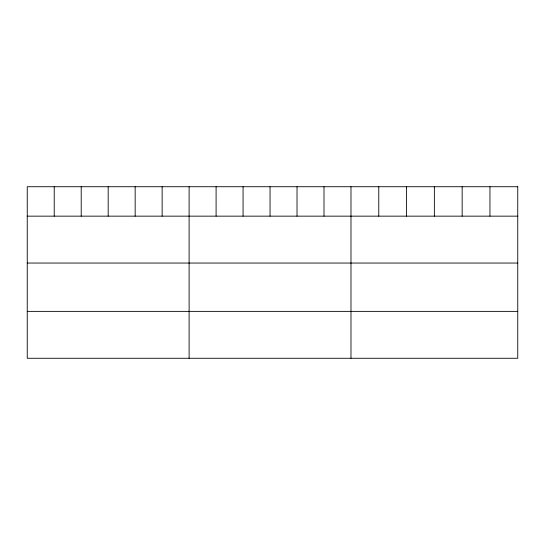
<?xml version="1.0" encoding="UTF-8"?>
<svg xmlns="http://www.w3.org/2000/svg" width="545" height="545" viewBox="0 0 545 545"><rect width="100%" height="100%" fill="white"/><g stroke="black" fill="none" stroke-linecap="round" stroke-linejoin="round"><path stroke-width="0.82" d="M27.25 216.154L517.75 216.154M27.25 263.051L517.75 263.051M27.25 311.372L517.75 311.372M489.955 186.731L489.955 216.154M462.16 186.731L462.16 216.154M434.365 186.731L434.365 216.154M406.57 186.731L406.57 216.154M378.775 186.731L378.775 216.154M350.98 186.731L350.98 358.269M324.002 186.731L324.002 216.154M297.025 186.731L297.025 216.154M270.048 186.731L270.048 216.154M243.07 186.731L243.07 216.154M216.093 186.731L216.093 216.154M189.115 186.731L189.115 358.269M162.138 186.731L162.138 216.154M135.16 186.731L135.16 216.154M108.183 186.731L108.183 216.154M81.205 186.731L81.205 216.154M54.227 186.731L54.227 216.154M517.75 186.731L27.25 186.731L27.25 358.269L517.75 358.269L517.75 186.731"/></g></svg>
